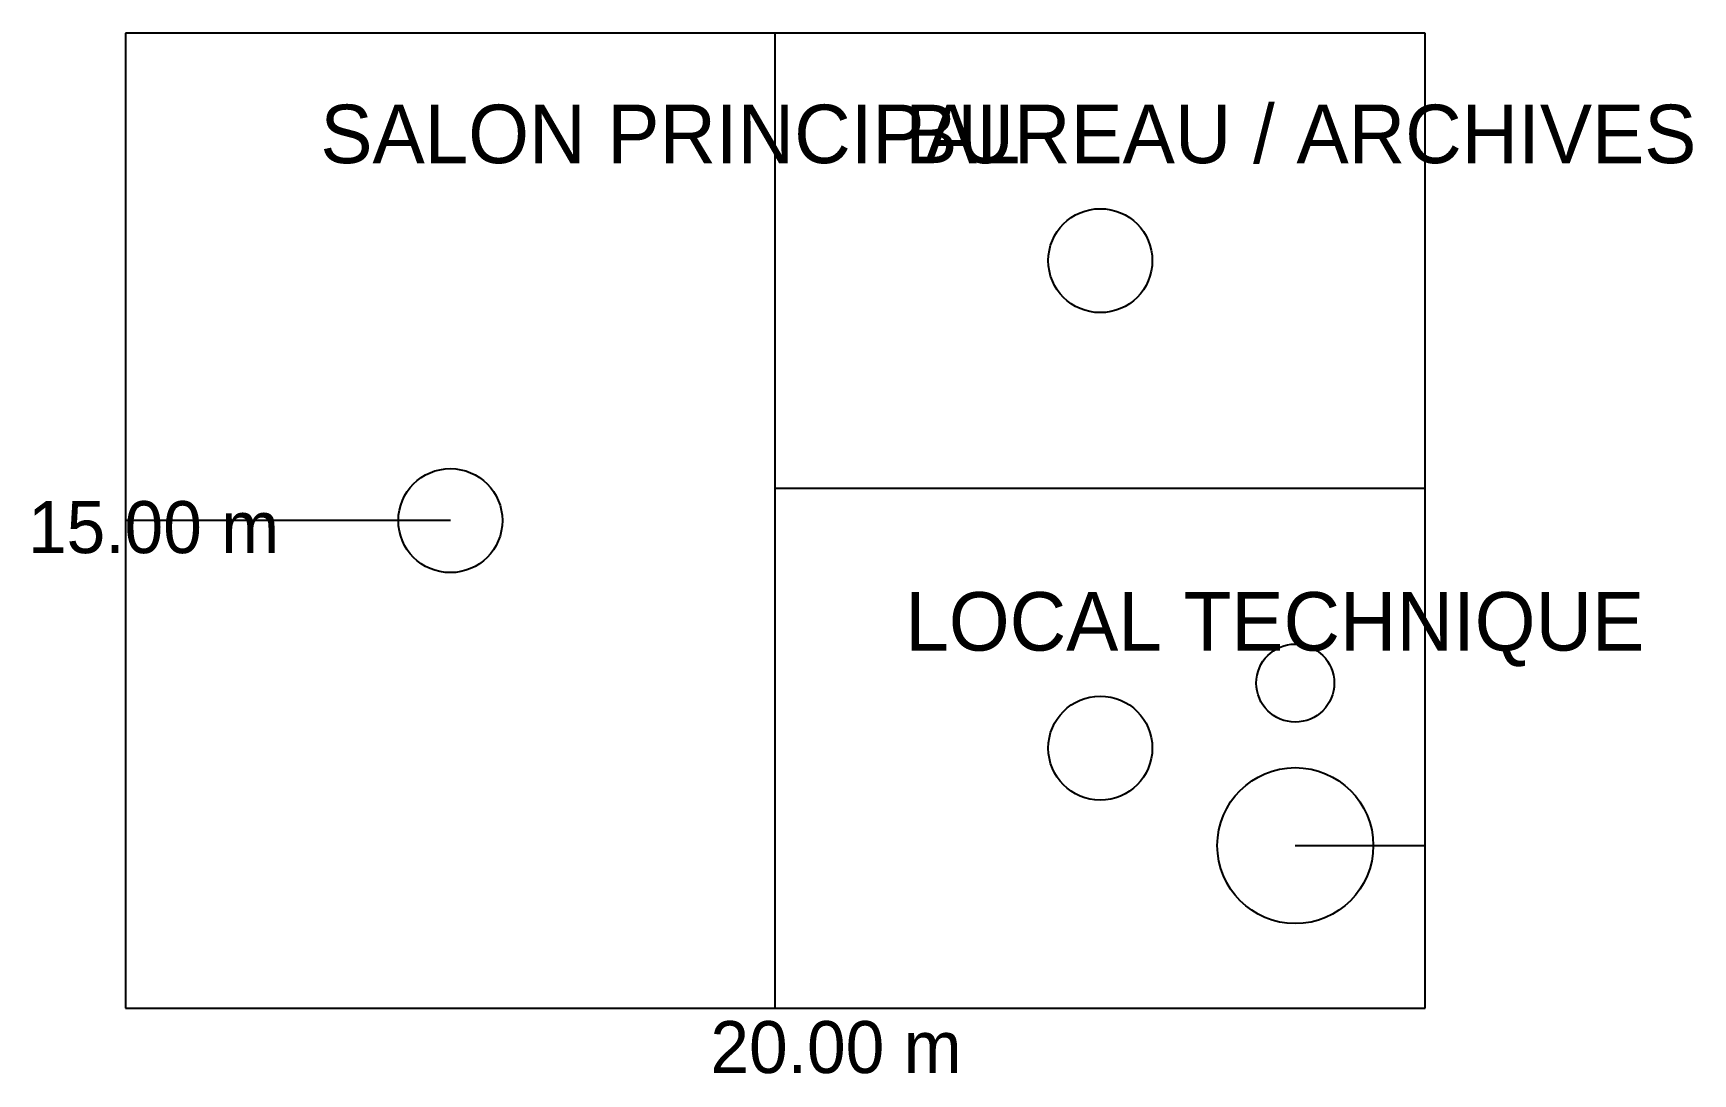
# Model space of a CAD drawing. Header units: metres. Extents: x -14 to 241, y -10 to 150.
import ezdxf

# ---------------------------------------------------------------- set-up
doc = ezdxf.new("R2010")
doc.units = ezdxf.units.M
for name, color, linetype in [('CLOISONS', 5, 'Continuous'), ('COTATIONS', 3, 'Continuous'), ('ELECTRICITE', 2, 'Continuous'), ('MURS_PORTEURS', 1, 'Continuous'), ('PLOMBERIE', 4, 'Continuous')]:
    doc.layers.add(name, color=color, linetype=linetype)

msp = doc.modelspace()

# ---------------------------------------------------------------- linework, layer by layer
at = {"layer": 'CLOISONS'}
for p, q in [((100, 0), (100, 150)), ((100, 80), (200, 80))]:
    msp.add_line(p, q, dxfattribs=at)
at = {"layer": 'ELECTRICITE'}
msp.add_line((50, 75), (0, 75), dxfattribs=at)
for centre in [(150, 115), (50, 75), (150, 40)]:
    msp.add_circle(centre, 8, dxfattribs=at)
at = {"layer": 'MURS_PORTEURS'}
for p, q in [((200, 150), (0, 150)), ((0, 150), (0, 0)), ((200, 0), (200, 150)), ((0, 0), (200, 0))]:
    msp.add_line(p, q, dxfattribs=at)
at = {"layer": 'PLOMBERIE'}
msp.add_line((180, 25), (200, 25), dxfattribs=at)
for centre, radius in [((180, 50), 6), ((180, 25), 12)]:
    msp.add_circle(centre, radius, dxfattribs=at)

# ---------------------------------------------------------------- texts
at = {"layer": 'COTATIONS'}
for s, height, p in [('SALON PRINCIPAL', 9, (30, 130)), ('BUREAU / ARCHIVES', 9, (120, 130)), ('15.00 m', 8, (-15, 70)), ('LOCAL TECHNIQUE', 9, (120, 55)), ('20.00 m', 8, (90, -10))]:
    msp.add_text(s, height=height, dxfattribs=at).set_placement(p)

doc.saveas('drawing.dxf')
